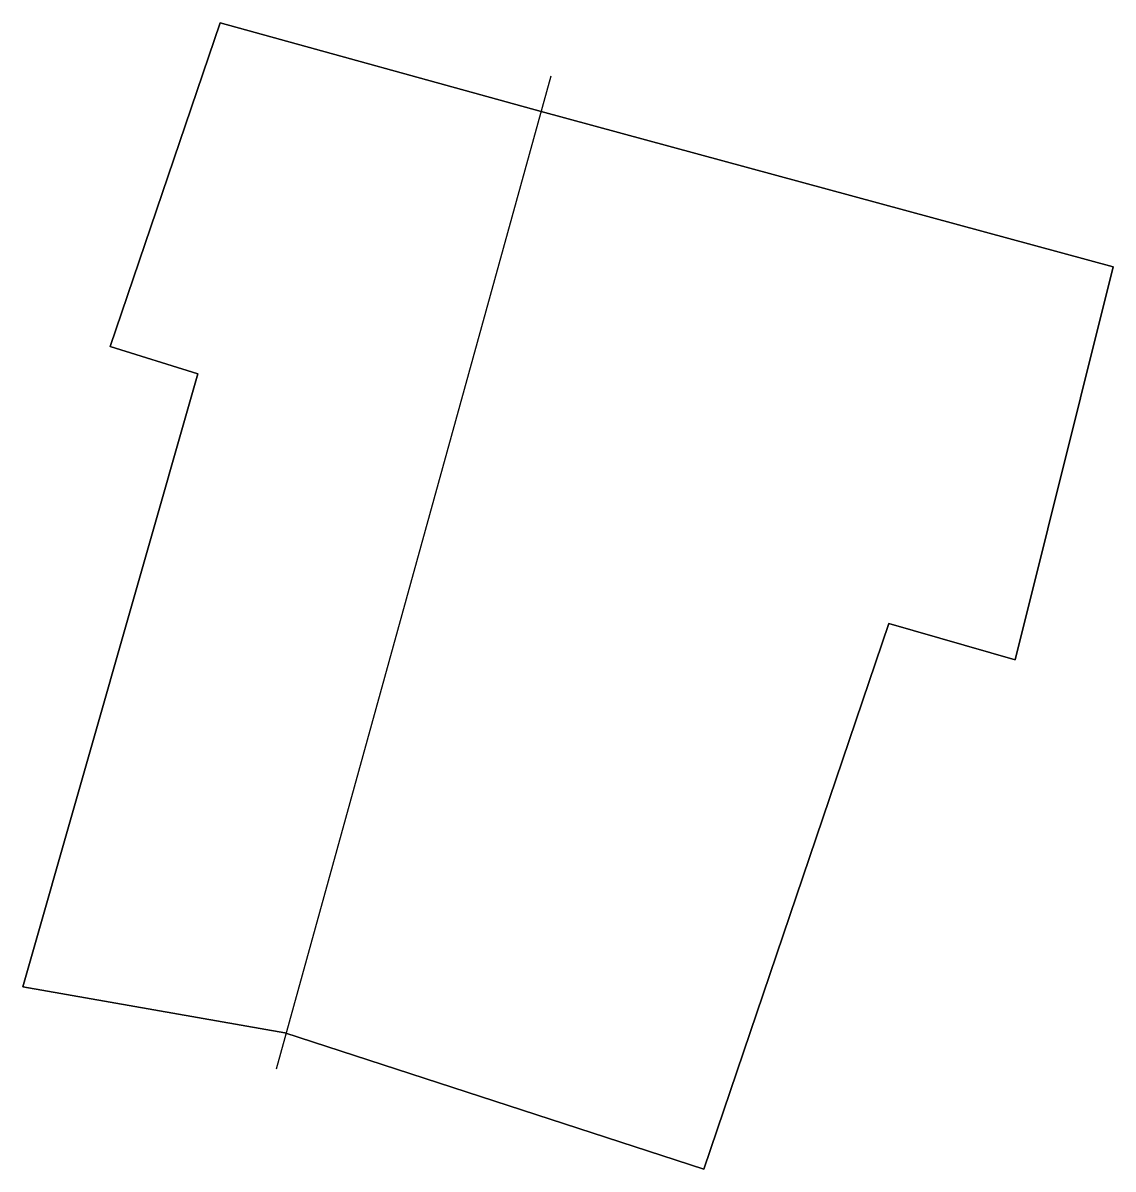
# Model space of a CAD drawing. Header units: metres. Extents: x 663409.2 to 663422.5, y 6968629.5 to 6968643.4.
import ezdxf

# ---------------------------------------------------------------- set-up
doc = ezdxf.new("R2010")
doc.units = ezdxf.units.M
doc.layers.add('GEORREF_3D', color=2, linetype='Continuous')

msp = doc.modelspace()

# ---------------------------------------------------------------- linework, layer by layer
at = {"layer": 'GEORREF_3D'}
msp.add_line((663412.325, 6968630.68, 545.5), (663415.67, 6968642.765, 545.5), dxfattribs=at)
for points in [[(663410.3, 6968639.47, 540.9), (663411.64, 6968643.41, 540.9), (663411.64, 6968643.41, 544), (663410.3, 6968639.47, 544)], [(663411.64, 6968643.41, 540.9), (663415.55, 6968642.33, 540.9), (663415.55, 6968642.33, 544), (663411.64, 6968643.41, 544)], [(663415.55, 6968642.33, 540.9), (663422.51, 6968640.44, 540.9), (663422.51, 6968640.44, 544), (663415.55, 6968642.33, 544)], [(663422.51, 6968640.44, 540.9), (663421.32, 6968635.66, 540.9), (663421.32, 6968635.66, 544), (663422.51, 6968640.44, 544)], [(663411.37, 6968639.14, 540.9), (663410.3, 6968639.47, 540.9), (663410.3, 6968639.47, 544), (663411.37, 6968639.14, 544)], [(663409.24, 6968631.68, 540.9), (663411.37, 6968639.14, 540.9), (663411.37, 6968639.14, 544), (663409.24, 6968631.68, 544)], [(663419.78, 6968636.1, 540.9), (663417.53, 6968629.46, 540.9), (663417.53, 6968629.46, 544), (663419.78, 6968636.1, 544)], [(663421.32, 6968635.66, 540.9), (663419.78, 6968636.1, 540.9), (663419.78, 6968636.1, 544), (663421.32, 6968635.66, 544)], [(663412.43, 6968631.12, 540.9), (663409.24, 6968631.68, 540.9), (663409.24, 6968631.68, 544), (663412.43, 6968631.12, 544)], [(663417.53, 6968629.46, 540.9), (663412.43, 6968631.12, 540.9), (663412.43, 6968631.12, 544), (663417.53, 6968629.46, 544)]]:
    msp.add_3dface(points, dxfattribs=at)

doc.saveas('drawing.dxf')
